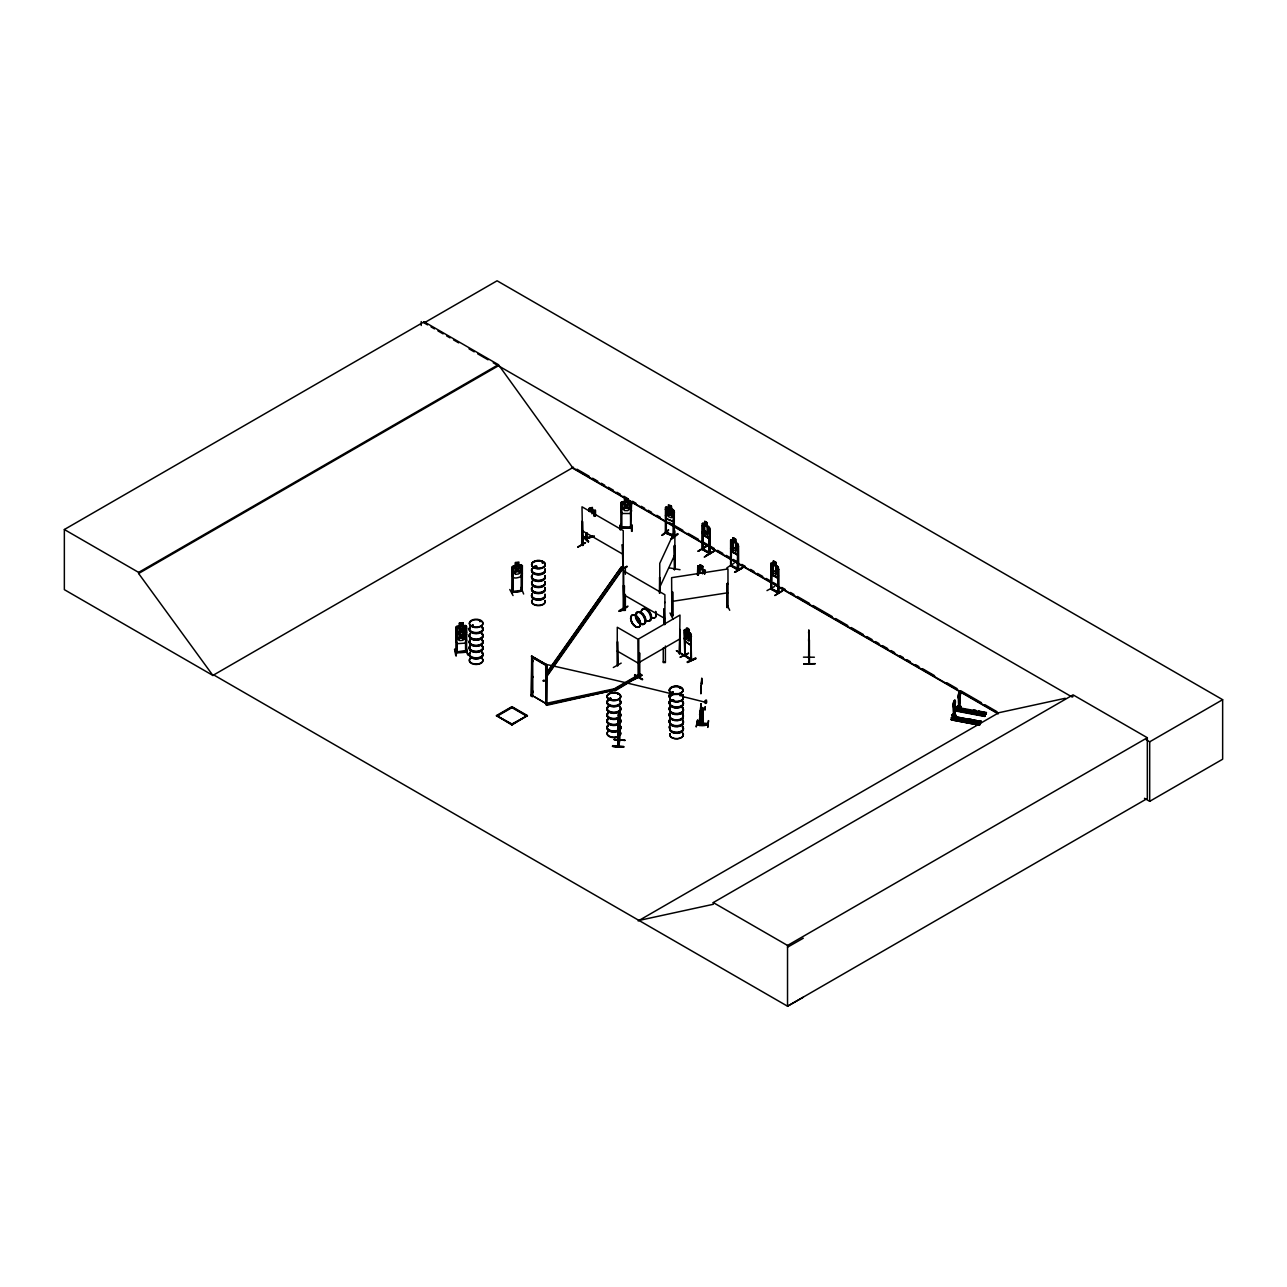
<?xml version="1.0" encoding="UTF-8"?>
<svg xmlns="http://www.w3.org/2000/svg" width="1287" height="1287" viewBox="0 0 1287 1287"><rect width="100%" height="100%" fill="white"/><g stroke="black" fill="none" stroke-linecap="round" stroke-linejoin="round"><path stroke-width="1.5" d="M808.751 644.208L808.847 642.583M808.751 641.763L808.976 648.246L808.831 630.244M700.965 689.848L700.9 693.838L701.061 690.733L700.948 691.618M703.233 724.291L702.831 707.577M705.147 709.861C704.826 703.555 705.501 711.824 705.019 708.284M808.88 634.137L808.896 638.014M808.863 648.246L809.008 645.961M954.906 704.456L954.874 716.392L955.115 704.504A3.652 0.933 -79.3 0 0 955.115 700.289A3.652 0.933 -79.3 0 0 953.506 703.12A3.652 0.933 -79.3 0 0 953.506 707.335L953.747 718.387L953.297 707.287A3.652 0.933 -79.3 0 1 953.297 703.072A3.652 0.933 -79.3 0 1 954.906 700.257A3.652 0.933 -79.3 0 1 954.906 704.456L955.115 704.504M958.654 709.636L958.429 698.568A3.652 0.933 -79.3 0 1 958.429 694.353A3.652 0.933 -79.3 0 1 960.022 691.537A3.652 0.933 -79.3 0 1 960.022 695.736L958.879 709.668L960.005 707.673L960.247 695.784A3.652 0.933 -79.3 0 0 960.247 691.569A3.652 0.933 -79.3 0 0 958.638 694.401A3.652 0.933 -79.3 0 0 958.638 698.616L958.879 709.668M708.14 723.407C710.006 725.981 694.98 726.962 697.232 722.988L708.188 723.551M700.868 690.459L701.029 687.885M708.059 724.581L697.136 724.211M708.059 724.195L697.152 723.744L708.14 723.905M808.912 637.757L808.654 631.595M700.932 688.111L701.029 685.714M705.228 708.622L705.019 706.917M699.629 720.35L699.243 722.441L699.613 718.226M630.501 504.327L631.483 504.343L630.501 504.327L630.598 528.426L631.595 502.767L630.324 501.721C629.021 500.08 618.178 503.346 622.023 501.689L624.42 501.624M619.98 529.665L620.254 524.871L620.591 529.681M620.833 510.553L621.943 513.481L630.357 513.529L631.595 510.649L630.276 513.513M620.431 529.617L620.736 524.452M621.766 504.198L620.768 504.407L621.766 504.198L621.862 528.233L620.656 528.217M621.943 513.481L620.945 510.472M621.637 527.429L620.672 527.123M621.862 528.233L620.672 527.992M628.008 501.753L630.324 501.721M628.008 498.825L624.42 498.777L624.533 501.801L622.747 502.75L622.747 508.22L624.533 510.585L627.879 510.633L629.681 508.317L629.681 502.847L627.879 501.85L628.008 498.761M618.564 719.98L618.371 721.701M631.595 528.153L630.373 528.362L631.595 527.284M630.421 527.236L621.653 527.107L621.637 528.297M632.062 531.402L631.756 524.613L631.531 531.29M953.924 715.395L952.074 715.122L953.104 715.701M952.444 715.797L952.686 714.977M957.528 706.241L958.702 707.207M958.268 706.788L959.185 706.836M612.66 746.412C646.524 748.133 589.8 744.642 623.503 747.184M612.741 745.672L623.584 746.444M619.047 723.278L618.709 721.798L618.323 726.447L619.111 716.119L619.111 722.634M701.109 685.891L701.753 678.136L702.01 684.121L702.042 680.228M618.339 727.509L617.969 732.126L618.886 720.012M618.436 726.431L618.709 721.878L617.873 726.544M619.015 721.315L618.339 726.592L618.114 725.273M700.112 720.028L700.401 713.722L699.613 719.69M701.206 683.976L701.898 680.244M615.041 689.945L546.669 704.584L545.929 703.426L614.301 688.802L615.041 689.945L546.669 705.324L546.83 664.768L531.708 656.048L531.37 696.315L532.802 696.75L532.721 657.802L545.801 665.363L545.768 704.375L546.621 704.729M617.857 726.576L618.017 724.806M674.935 569.24L674.855 530.871L659.748 563.4L659.748 593.162M957.19 706.402L957.142 709.185M700.45 719.948L699.613 725.466L701.158 703.78L701.142 713.191L700.611 712.306M618.339 724.259L618.774 716.875L617.889 736.647L618.564 733.333M664.816 602.107L664.671 602.847M618.082 725.514L618.162 723.471M697.554 720.189L696.219 726.962L697.474 720.237M699.581 714.896L701.158 703.683M701.077 712.322L699.581 722.827L700.659 711.775M702.155 709.41L702.541 707.577M703.297 708.59L703.072 724.324M702.075 724.34L702.075 708.542M704.842 709.845L705.324 706.933M708.461 720.607L707.737 727.412L708.542 720.656M957.271 706.772L957.914 705.71L957.351 706.804M700.45 711.148L699.243 725.353L700.112 715.829M704.456 702.026C706.193 706.45 708.477 699.066 704.456 702.026A1270.575 289.237 13.2 0 0 683.687 696.814M808.735 657.223L809.443 663.754L809.378 639.896M808.863 663.207L808.847 633.429M666.103 532.545C668.017 534.588 664.269 530.598 666.232 532.609M674.147 536.663L665.331 533.091L665.476 507.528L666.409 506.869L673.246 509.636L674.211 511.148L674.275 536.695L674.291 511.084M665.701 532.046L665.556 532.882L674.388 536.373M621.187 663.111L613.32 667.503M618.371 720.72L618.725 718.5L618.291 720.559M618.307 724.484L618.709 722.57M473.278 625.353C469.015 624.999 474.887 627.67 472.715 625.08M473.278 625.482L472.345 625.9M479.633 621.541L480.324 620.881M480.019 621.524L480.421 621.541M534.057 567.422L534.636 566.328M533.832 566.891L534.636 567.358M542.857 562.821L542.02 562.821M542.696 562.499L542.744 562.886M532.834 661.389L532.625 661.084M532.625 677.686L532.85 676.479L532.834 677.396M532.834 691.264L532.77 692.47L532.673 691.296M532.85 691.505L532.673 692.47L532.625 691.248M610.633 698.246C612.21 699.645 609.974 697.232 609.813 699.179M609.555 698.712L610.826 698.423M617.663 694.304L617.599 694.192M618.42 715.025L618.918 712.805L618.774 715.894M618.42 716.006L618.709 713.786M618.902 715.894L619.24 714.333L619.369 722.634M614.172 739.816L625.096 740.298L614.253 739.43M619.771 716.505L619.867 740.379L618.532 745.897M619.771 740.315L619.401 739.349L618.05 745.897M617.889 746.331L619.24 740.282M671.589 692.953L673.358 692.261M671.894 700.16L673.905 700.208M673.262 693.082L672.876 691.972M679.713 687.998L680.051 687.95M680.147 687.708L680.71 688.32L679.568 688.32M679.986 695.752L680.903 695.704M979.552 724.259L979.471 725.16L951.302 719.835L951.769 718.677L980.002 724.211M951.897 718.789L951.415 719.465L979.568 724.774M957.818 708.654L986.292 713.384L957.673 708.268L957.673 705.662M958.107 708.123L958.268 705.984L961.116 706.531L959.41 711.084C960.762 708.172 955.002 707.753 956.418 711.116L984.603 716.441L985.038 715.282L956.884 709.957L956.643 710.746L984.796 716.071L985.038 715.282M980.823 722.699L981.257 721.267L978.393 720.72L976.688 723.728M981.241 721.782L953.007 716.183L951.527 719.465M700.321 711.261L700.595 710.102M700.723 711.791L699.967 722.844M634.893 674.565L642.696 679.488L634.861 674.967M642.261 679.729L634.491 675.305M970.028 720.366C968.596 723.342 966.28 718.162 969.722 720.109M972.731 711.808L974.854 711.132L973.567 712.274M951.318 719.835L979.487 725.112L981.257 721.267M952.686 717.374L952.541 714.382L953.007 716.779M956.804 710.488L984.909 715.862L958.67 710.842M981.016 722.377L954.857 717.197M985.166 715.427L956.691 709.99L956.691 708.751M985.955 713.979L986.389 712.548L983.525 712.001L981.82 715.315L983.525 712.001M709.764 535.955L708.831 538.352L703.072 534.925L702.235 531.628L702.911 535.054L708.88 538.481L709.764 536.068M737.371 554.938L738.304 552.461M778.378 575.579L777.509 578.104L778.426 575.836M521.122 576.399L522.377 573.326L521.203 576.479C510.907 580.839 511.406 575.466 512.049 567.004L515.443 565.508L515.411 562.516L518.918 562.065L518.806 565.122L520.543 565.846L520.543 571.315L518.806 573.905L515.556 574.372L513.819 572.281L513.819 566.811L515.556 565.588L515.524 562.596M582.528 536.406C600.08 552.895 571.573 524.195 588.046 541.811M582.995 535.778L588.497 541.232M517.117 568.564L514.237 566.65L516.409 569.674L514.14 573.503L517.149 570.221L520.157 572.635L517.857 569.497L520.093 565.91L517.149 568.516M669.819 511.824L672.361 510.312L670.511 512.918L672.457 517.181L669.916 513.304C668.886 517.519 665.218 514.446 669.288 512.419L667.454 508.317L669.755 511.599M461.1 629.713L464.205 626.576L461.953 630.099L464.317 633.413L461.18 630.759L458.14 633.831L460.473 630.18L458.252 626.978L461.261 629.697M665.476 515.379L666.312 518.725L673.278 521.46L674.195 518.902M466.602 640.122L465.379 643.13L457.014 643.677L455.92 640.91M672.763 615.154L671.508 615.089L672.779 615.363M455.904 635.07L456.998 637.902L465.363 637.355L466.586 634.362M680.212 657.319L688.609 653.329M511.856 592.293L512.886 591.618M521.09 590.154C520.318 592.84 522.989 588.561 521.235 590.106M659.378 593.114L659.636 577.268L660.006 592.615M674.227 545.849L674.565 569.771L674.597 545.897M680.019 569.723L669.562 567.921M674.227 569.658L674.935 568.275L674.195 568.854M670.012 612.95L673.004 619.111M585.569 542.744L577.847 547.232M619.53 611.341C644.143 597.554 605.18 616.57 624.179 609.781L624.356 585.778L623.391 585.537L624.098 609.732L624.356 585.778M705.984 546.862L697.972 551.19L705.614 546.734M774.613 586.486L766.988 590.604M509.797 589.494L513.046 595.559M659.748 587.21L674.855 554.681M454.456 649.549C457.689 650.949 455.92 663.127 454.987 649.388M454.987 649.018L456.161 655.726M582.705 521.669L582.786 545.527L581.997 521.267L581.676 545.27L582.673 544.546M623.342 568.034L622.2 567.728L622.699 568.484M709.266 552.477C712.081 555.55 698.696 548.037 703.088 548.664M702.863 525.933L702.155 525.546L703.12 525.788L702.943 549.179M708.992 552.622L702.348 549.147L710.151 553.555L710.038 529.729L709.073 529.488L709.073 553.394L709.346 537.258M738.078 570.125L730.614 565.781L730.614 540.25L731.499 539.623L738.304 544.578L738.32 570.173L737.58 568.918M771.717 588.272L771.363 588.481M777.605 592.036C786.389 595.849 759.491 582.544 777.75 592.117M662.242 535.408L668.596 529.89L661.84 535.312M668.516 530.276L662.306 535.054M591.94 513.803L593.275 511.019L592.277 511.373M952.798 714.43L952.01 715.266M979.809 724.533L951.431 719.256L951.56 717.47L954.423 718.017L954.278 719.803L955.984 715.25L953.136 714.703L953.007 716.183M958.268 705.984L961.116 706.531M956.691 709.99L958.123 707.464L960.987 707.995M957.914 705.71L957.399 709.234L957.512 706.29M953.522 718.339L954.874 716.392M954.423 718.017L951.431 717.712M955.984 715.25L953.007 714.945M954.423 719.256L955.855 716.714M968.242 718.806L966.537 722.104L968.242 718.806L971.106 719.336L969.401 722.65L971.106 719.336M976.222 710.617C971.122 718.082 980.083 708.735 973.374 710.086L971.669 713.078M976.495 720.672L973.632 719.819L971.926 722.827M978.763 711.1L977.058 714.414L978.763 711.1L981.627 711.647L979.922 714.961L981.627 711.647M976.495 720.366L974.79 723.358M986.389 712.548L984.796 716.071M984.684 715.862L986.389 712.853L958.236 707.528M618.42 746.428L618.339 718.789M684.411 630.163L685.167 629.488L684.33 630.067L684.845 655.453M684.99 656.08L684.684 631.644L685.086 656.08L684.604 654.536M684.089 655.099L691.521 660.199L690.894 635.955L690.813 659.716M466.473 626.528L465.315 625.466L466.586 626.479L466.457 652.026C465.926 652.396 451.447 653.732 456.869 651.576M466.521 651.801L455.871 652.445M544.192 680.582L544.674 680.26M545.801 704.262L545.72 665.411M546.01 673.616L621.267 567.084L625.353 567.551L625.353 574.308M547.168 672.731L621.267 567.084M546.83 675.723L623.23 567.551M546.83 676.463L623.23 568.307L621.267 567.84M626.174 505.389L629.214 502.75L626.946 506.081L629.327 509.588L626.222 506.692L623.117 509.491L625.466 506.032L623.214 502.654L626.142 505.019M480.727 621.283L480.582 621.138M533.783 566.827L535.875 566.988M535.376 567.181L534.121 567.294M610.102 698.246L609.346 699.211L610.971 699.211M672.506 692.277L671.814 692.953M671.943 692.47L672.876 692.181M726.994 583.574L728.056 583.622L726.994 583.574L727.091 607.335M728.024 606.595L727.042 606.772M969.98 720.543L967.921 720.784M511.776 592.374L522.361 591.071M512.821 568.645L511.776 568.564L512.821 568.645L512.805 592.197M522.361 590.202L521.315 590.411M617.937 664.735L617.229 665.62L617.277 627.268L637.885 639.172L638.159 677.3M617.937 665.604L617.535 641.586L617.663 665.765M638.931 676.479L639.172 676.431M638.786 677.075L638.754 638.867L679.986 615.057L679.488 653.941L680.067 652.429M639.671 676.962L638.931 677.348L639.012 653.49M679.327 652.815L679.826 652.477M679.295 653.716L679.986 629.536L680.26 653.587L680.26 629.681M456.917 651.801L466.521 650.932M456.805 652.67L456.805 628.86L455.775 628.716L456.805 628.86M465.54 650.965L465.604 652.155L465.427 628.072L466.457 628.217L465.427 628.072M466.425 651.19L455.743 651.914M466.409 627.992L466.377 651.785M594.111 536.084L585.858 538.803M666.344 506.917L665.508 507.657M666.457 509.427L665.427 509.282L666.457 509.427L666.232 533.429M671.347 505.936L672.651 516.023L671.187 517.76L668.452 516.65L666.972 513.722L666.972 508.252L668.452 507.866L668.42 504.745L671.347 505.936L671.283 508.928M673.374 512.516L674.404 512.66L673.374 512.516L673.407 536.422L673.6 512.339M666.312 518.725L673.278 521.46M666.553 532.416L674.501 535.633L666.553 532.657M678.04 534.202L671.251 539.189L677.605 533.59M671.315 538.754L677.654 534.008M611.019 699.34L610.263 699.291M671.589 692.342L672.506 691.972M672.007 700.208L673.519 699.983M582.931 536.229L588.529 541.714M702.203 549.42L702.235 523.777L703.04 523.198L708.944 526.608L709.797 528.346M702.235 523.777L703.04 523.198M730.694 540.347L731.531 539.736M697.586 567.213L698.391 566.634L705.212 571.589M777.605 578.056L771.54 574.678L770.752 563.449L771.669 562.821L777.573 566.232M620.784 527.075L620.768 528.265L631.45 528.137M631.579 527.509L620.656 527.348M697.795 565.83L697.586 575.16L697.795 565.83L698.503 574.871M698.23 575.032L698.503 566.232M704.456 570.27L705.421 570.511L704.456 570.27L704.456 574.179M622.281 544.835L623.246 545.077L623.005 569.095L622.281 544.835L622.972 545.238M619.401 571.171L627.139 566.763M619.465 571.251L627.026 566.264L619.401 570.801M706.048 546.476L698.262 551.351M706.193 555.453C731.466 541.28 685.472 568.564 713.851 550.933M730.887 541.811L731 565.653L738.593 570.012L738.497 546.155L737.531 545.913L737.531 569.819M623.584 608.268L624.179 608.912M624.05 608.88L624.436 609.636M624.806 608.413L626.849 606.724M738.497 546.155L737.531 545.913M731.322 542.374L731.193 566.151M726.833 567.905L734.121 563.127M663.931 624.227L664.189 608.783L664.639 624.629M737.451 569.063C743.806 570.318 720.173 560.553 737.724 568.902M737.451 569.674L737.805 553.7M742.309 567.358L734.604 572.345L742.696 568.017M734.716 572.345L742.342 567.76M734.604 572.345L742.406 567.84M771.058 565.009L771.122 588.77M778.297 567.808L777.461 566.344L778.474 567.776L778.49 593.355L777.702 569.111L778.667 569.353L778.748 593.21L771.058 588.819M778.667 569.353L777.702 569.111M782.48 590.556L774.774 595.527L782.56 591.039M638.754 676.19L639.784 676.238M639.446 652.943L638.754 677.059L639.816 676.882L639.719 653.088M634.266 679.6L642.133 675.273M702.67 569.095L702.67 566.167L702.493 569.192L703.764 570.897M213.835 674.983L212.999 675.482L64.35 589.655L64.35 529.52L424.131 321.798L498.407 364.671L572.683 467.696L997.94 713.223M424.131 321.798L424.131 322.908L497.088 280.791L1222.65 699.694L1222.65 759.217L1149.693 801.334L1144.481 798.31M64.35 529.52L138.626 572.393L498.407 364.671M803.281 997.232L787.531 1006.209L213.739 674.935L212.886 675.418L138.626 573.503L498.407 365.781M212.886 675.418L573.519 467.213M704.681 524.243L704.858 521.412L707.142 522.828L707.158 537.499M707.223 522.779L707.255 525.836M733.22 537.693L733.22 552.541L733.22 537.693L735.762 539.156L735.73 542.277M733.22 540.62L731.965 541.055L731.965 546.525L733.22 549.613L735.601 550.981L736.872 549.356L736.872 543.886L735.762 542.084M730.614 548.101L731.37 551.48L737.435 554.858L731.531 551.367L730.775 548.085M738.223 544.626L737.371 543.227M546.83 664.768L546.492 705.035M496.46 715.572L511.936 706.643L527.397 715.572L511.936 724.999L496.46 715.572L511.936 724.501L527.397 715.572M496.46 716.071L511.936 707.142L527.397 716.071M511.936 707.641L497.329 716.071L511.936 724.002L526.544 716.071L511.936 707.641L511.936 706.643M531.37 696.315L531.901 656.386M770.768 563.449L770.784 589.06L778.49 593.355M773.31 563.867L773.471 561.035L775.755 562.451L775.788 577.123M775.852 562.403L777.026 572.554L775.755 574.163L773.39 572.795L772.12 569.723L772.12 564.253L773.39 564.012M770.768 571.299L771.557 574.662M638.754 662.676L679.986 638.867M614.301 688.802L640.073 673.921L641.569 674.79L615.797 690.411L614.301 688.802L615.797 689.671L641.569 674.79M638.352 675.659L614.301 689.542L615.041 690.701M638.159 920.945L998.792 712.725L1065.234 698.278M638.995 920.446L713.271 904.294L713.271 902.573L1073.052 694.851L1147.328 737.724L1147.328 798.487L787.531 1006.209L787.531 945.446L1147.328 737.724M1073.052 696.573L1072.216 697.071L493.227 362.789M1146.25 739.816L1149.693 741.811L1222.65 699.694M787.531 947.184L803.281 938.207M533.526 696.251L546.283 703.732M672.699 616.055L672.57 591.988L671.621 592.133L672.667 592.197L672.667 616.006L671.75 615.347M684.33 630.067L684.797 655.485M688.915 629.279L689.993 639.494L688.851 641.039L686.711 639.559L685.553 636.422L685.553 630.952L686.711 630.775C684.491 625.048 690.974 629.102 689.012 632.174M691.216 634.845L690.492 633.204L691.296 660.392L684.411 655.662M691.521 636.389L690.604 636.1M691.312 642.663L690.427 645.077L685.038 641.328L684.33 637.934L685.134 641.296L690.459 644.9M690.894 658.896L690.588 660.006M690.62 659.105L685.392 655.324M687.242 661.84L695.704 657.882M687.612 662.548L696.026 658.526L687.29 662.258M639.092 677.348L639.285 675.884M535.344 567.004L534.282 567.004M532.834 660.521L532.625 661.952L532.834 661.1M673.214 692.953L671.991 693.178M672.683 700.739L673.648 700.466M589.205 511.422L589.14 508.429L592.31 507.448L593.757 514.623M589.301 508.558L592.213 507.577L592.149 510.456L595.414 510.376L595.414 516.28M595.318 516.312L595.366 510.328L589.301 511.486L589.14 508.429M594.208 516.216L595.061 511.953L595.061 515.926M592.454 536.261L585.746 537.934L586.743 537.676M592.277 536.084L585.698 538.883M594.304 536.277L585.891 539.076L585.794 532.898M728.056 606.338L726.994 606.981M522.152 591.135L522.168 567.052L521.203 567.197L521.187 591.232M727.975 606.644L727.107 607.593L727.107 583.783M586.599 537.693L586.743 538.545M586.132 539.076L585.891 538.207M555.694 702.091L594.771 693.725M598.664 692.889L612.339 689.961M973.696 710.923L972.859 712.161M704.761 524.388L703.506 524.629L703.506 530.099L704.761 533.172L707.142 534.539L708.397 532.931L708.397 527.461L707.142 525.756M586.518 538.577L586.84 532.802M709.266 552.22L710.118 552.718L703.201 549.018M709.266 553.088L710.151 553.555M777.895 591.843L778.249 593.323M777.895 592.712L777.975 576.882M727.075 606.434L727.959 606.354M672.57 615.797L671.508 615.089M726.994 607.384L728.056 607.432L727.959 568.951L671.621 577.67L671.846 616.167M671.621 601.479L727.959 592.76M511.969 567.052L511.759 592.599L522.249 591.087L522.377 565.46L518.918 565.009M513.063 565.846L521.171 564.671M512.934 591.811L511.776 591.505L521.09 590.411M523.648 594.015L520.994 587.403M684.201 655.469L676.318 650.659L684.523 655.34M543.484 680.163L543.484 681.209L544.691 680.759M610.263 698.181L609.314 698.954M462.918 628.667C454.488 630.035 466.167 625.949 463.047 631.483M459.604 631.837L455.92 633.059L457.046 631.853L465.347 631.322L466.602 632.255L462.918 631.595M459.443 622.924L463.014 622.699L462.902 625.804L464.687 626.656L464.687 632.126L462.902 634.588L459.572 634.813L457.802 632.577L457.802 627.107L459.572 626.013L459.459 623.005L459.443 625.868M465.331 625.53L457.014 626.029L455.904 627.219L455.936 652.766M457.062 637.741L465.363 637.355M466.505 648.68L467.776 655.003L466.023 648.68M702.429 549.195L702.429 525.386M702.815 549.758L703.12 525.788M731.273 565.315L730.662 564.977M968.886 719.867L967.744 720.881M727.959 607.223L727.815 606.306M808.928 635.07L809.008 663.77L808.686 657.255M808.896 638.175L808.863 636.422M808.622 639.832L808.96 642.953M803.458 657.158L814.398 657.223M803.731 663.851C823.567 663.835 814.14 663.272 803.748 664.189M623.23 609.652L625.353 609.652M663.255 661.824L665.395 661.824M685.086 655.212L684.314 654.761L691.232 659.475M624.533 498.873L627.879 498.857M701.994 709.25L703.217 709.298M702.075 709.459L703.217 709.539M697.232 723.326L708.156 723.761M535.086 566.393L534.169 566.907M619.385 714.735L619.256 722.988M618.323 714.848L617.985 746.476M618.146 719.111L619.369 714.832M617.985 728.748L618.307 732.303M625.032 740.492L614.189 739.317M612.676 746.331L623.519 747.152M974.018 711.148L974.854 711.389M705.775 702.107C705.743 704.343 708.156 697.168 704.616 701.206M674.855 569.16L674.485 545.286M959.652 709.057L984.088 713.625M956.563 708.992L959.41 709.523M954.97 716.811L981.386 721.701M981.048 722.28L952.541 716.988L952.541 714.382M954.52 717.776L978.957 722.345M980.034 724.114L951.56 718.709L951.56 717.47M726.753 604.182L729.713 610.279M532.931 696.138L530.968 694.932M535.006 566.473L535.842 566.827M473.053 625.257L471.895 625.884M973.278 712.194L974.758 712.371L975.031 711.293M703.056 708.896L702.075 708.799L702.235 724.324M709.62 553.7L709.764 528.153M731.161 566.183L731.595 542.213M691.071 660.344L690.894 635.955M462.902 631.531L464.687 632.367L464.687 637.837L462.902 640.315L459.588 640.556L457.802 638.336L457.802 632.866L459.475 631.676M673.439 535.521L673.728 536.148M637.885 677.445L637.499 676.367M585.199 542.615L577.943 546.862M623.246 568.854L622.538 544.674M702.67 566.167L700.031 564.752L698.857 573.535M700.128 564.896L702.493 566.264M424.131 322.908L427.59 324.903M431.048 326.898L434.507 328.893M437.95 330.888L443.13 333.88M446.589 335.875L450.048 337.87M453.507 339.865L458.687 342.857M469.047 348.841L474.227 351.834M477.686 353.828L488.046 359.797M707.303 522.731L704.681 521.315L704.745 536.116M775.932 562.355L773.31 560.939L773.374 575.739M733.22 537.886L735.601 539.253L735.617 553.925M704.761 525.369L707.142 526.737M733.22 541.795L735.633 543.307M773.39 564.977L775.804 566.489M704.761 530.823L707.142 532.191M733.22 547.265L735.601 548.632M773.39 570.447L775.755 571.814M771.701 574.549L777.541 577.927M576.994 469.208L589.14 476.222M592.615 478.233L597.828 481.241M601.286 483.236L604.761 485.247M608.236 487.242L613.449 490.25M616.923 492.261L620.382 494.272M623.857 496.267L627.332 498.278M632.544 501.286L636.003 503.281M641.216 506.29L644.69 508.301M648.165 510.295L651.624 512.306M656.837 515.315L660.311 517.31M668.983 522.329L682.882 530.341M688.078 533.349L698.503 539.366M701.962 541.36L714.124 548.375M717.583 550.386L722.795 553.394M726.27 555.389L729.745 557.4M733.22 559.411L738.416 562.403M741.891 564.414L745.366 566.425M750.562 569.417L754.037 571.428M757.512 573.439L762.724 576.447M766.199 578.442L769.658 580.453M773.133 582.448L778.345 585.456M781.82 587.467L785.279 589.462M790.491 592.47L793.966 594.481M797.441 596.476L809.587 603.49M813.062 605.501L832.158 616.521M835.617 618.532L847.779 625.546M851.238 627.541L863.4 634.571M866.859 636.566L872.071 639.575M875.546 641.586L879.021 643.58M882.496 645.591L887.692 648.6M891.167 650.595L894.642 652.606M899.838 655.614L903.313 657.609M906.788 659.62L910.263 661.615M915.475 664.623L918.934 666.634M922.409 668.629L934.555 675.659M946.717 682.673L957.126 688.674M960.601 690.685L981.434 702.702M984.893 704.713L997.055 711.727M571.541 467.535L770.076 582.158M773.551 584.169L998.197 713.867M581.997 530.614L623.246 554.424M623.664 594.723L664.896 618.532M617.277 651.077L637.885 662.982M641.569 675.53L640.073 673.921M531.37 656.241L546.621 664.88M713.271 902.573L787.531 945.446M543.387 681.209L543.146 680.63M535.119 697.184L544.691 702.799M665.427 533.124L665.331 532.191M685.07 629.536L690.459 633.268M688.288 653.185L680.26 656.981M630.276 501.882L631.467 502.879M582.673 545.415L581.997 506.805L623.246 530.614L623.23 610.392L625.353 610.392L625.353 594.353M594.208 512.242L594.401 516.393M808.67 633.107L808.831 630.083L808.654 658.043M673.149 509.781L674.115 511.148M545.929 704.166L546.669 705.324M771.83 588.304L771.573 589.414L771.75 575.321M522.168 567.052L521.203 567.197M457.03 643.741L456.032 640.813L456 627.171M463.014 625.627L463.014 622.699M617.873 728.651L618.146 730.952M617.873 734.362L618.001 736.647M808.719 639.623L808.799 641.553M808.67 638.577L808.719 641.956M1149.693 741.811L1149.693 801.334M959.555 709.298L959.555 710.537M953.136 714.703L953.136 716.264M771.492 565.556L771.46 589.43L770.704 588.062M704.729 570.109L704.729 574.034M702.493 573.809L702.493 570.173L700.128 568.806L700.128 572.458M699.967 714.092L699.967 714.912M699.388 721.91L699.356 725.353M665.395 646.042L665.395 662.564L663.255 662.564L663.255 648.005M664.896 624.485L664.896 594.723L623.664 570.897L623.777 609.201M664.189 608.783L664.189 624.082M620.945 502.67L620.945 510.537M620.833 502.622L620.881 528.281M618.597 718.484L618.5 746.38M586.647 532.625L586.792 538.851M531.708 656.048L531.708 696.122M512.741 568.42L512.741 592.535M511.936 724.002L511.936 724.999M456.756 628.651L456.756 634.604M456.756 642.535L456.692 652.75M421.219 321.573L421.219 325.514M138.626 572.393L138.626 573.503M545.093 664.172A1270.575 289.237 13.2 0 1 670.447 693.532M545.109 576.109A6.918 3.99 0 0 1 537.532 581.097A6.918 3.99 0 0 1 532.432 575.144M544.98 581.644A6.773 3.909 0 0 1 537.548 586.534A6.773 3.909 0 0 1 532.561 580.694M545.109 569.53A6.918 3.99 0 0 1 537.532 574.533A6.918 3.99 0 0 1 532.432 568.581M533.542 567.744A6.918 3.99 0 0 1 536.631 566.714M544.996 569.932A6.805 3.925 0 0 1 538.433 574.887A6.805 3.925 0 0 1 531.853 569.932M533.606 568.178A6.805 3.925 0 0 1 536.663 567.149M545.109 575.772A6.918 3.99 0 0 1 537.532 580.759A6.918 3.99 0 0 1 532.432 574.806M545.109 569.192A6.918 3.99 0 0 1 537.532 574.195A6.918 3.99 0 0 1 532.432 568.243M533.542 567.406A6.918 3.99 0 0 1 536.631 566.377M544.996 568.838A6.805 3.925 0 0 1 538.433 573.777A6.805 3.925 0 0 1 531.853 568.838M533.606 567.068A6.805 3.925 0 0 1 536.663 566.055M545.012 576.496A6.821 3.941 0 0 1 538.433 581.467A6.821 3.941 0 0 1 531.837 576.496M544.996 575.402A6.805 3.925 0 0 1 538.433 580.357A6.805 3.925 0 0 1 531.853 575.402M544.996 582.014A6.805 3.925 0 0 1 537.532 586.936A6.805 3.925 0 0 1 532.528 581.08M545.109 594.835A6.918 3.99 0 0 1 537.532 599.822A6.918 3.99 0 0 1 532.432 593.87M544.98 582.625A6.789 3.925 0 0 1 538.433 587.564A6.789 3.925 0 0 1 531.869 582.625M544.996 600.739A6.805 3.925 0 0 1 537.532 605.662A6.805 3.925 0 0 1 532.528 599.806M544.98 600.369A6.773 3.909 0 0 1 538.433 605.292A6.773 3.909 0 0 1 531.885 600.369M545.028 582.271A6.837 3.941 0 0 1 537.532 587.194A6.837 3.941 0 0 1 532.512 581.322M545.109 588.256A6.918 3.99 0 0 1 537.532 593.259A6.918 3.99 0 0 1 532.432 587.306M545.109 594.497A6.918 3.99 0 0 1 537.532 599.485A6.918 3.99 0 0 1 532.432 593.532M545.109 587.918A6.918 3.99 0 0 1 537.532 592.921A6.918 3.99 0 0 1 532.432 586.969M544.996 588.658A6.805 3.925 0 0 1 538.433 593.613A6.805 3.925 0 0 1 531.853 588.658M545.012 587.564A6.821 3.941 0 0 1 538.433 592.519A6.821 3.941 0 0 1 531.837 587.564M545.012 595.221A6.821 3.941 0 0 1 538.433 600.192A6.821 3.941 0 0 1 531.837 595.221M545.012 594.127A6.821 3.941 0 0 1 538.433 599.082A6.821 3.941 0 0 1 531.837 594.127M482.126 633.928A6.918 3.99 0 0 1 476.142 639.929A6.918 3.99 0 0 1 470.157 633.928M482.046 634.346A6.821 3.941 0 0 1 476.142 640.25A6.821 3.941 0 0 1 470.238 634.346M482.03 639.462A6.789 3.925 0 0 1 476.142 645.35A6.789 3.925 0 0 1 470.254 639.462M482.062 639.848A6.837 3.941 0 0 1 476.142 645.768A6.837 3.941 0 0 1 470.222 639.848M482.126 627.364A6.918 3.99 0 0 1 476.142 633.349A6.918 3.99 0 0 1 470.157 627.364M482.046 633.252A6.805 3.925 0 0 1 476.142 639.14A6.805 3.925 0 0 1 470.254 633.252M482.046 627.766A6.821 3.941 0 0 1 476.142 633.687A6.821 3.941 0 0 1 470.238 627.766M482.126 633.59A6.918 3.99 0 0 1 476.142 639.591A6.918 3.99 0 0 1 470.157 633.59M482.126 627.026A6.918 3.99 0 0 1 476.142 633.011A6.918 3.99 0 0 1 470.157 627.026M482.046 626.672A6.805 3.925 0 0 1 476.142 632.577A6.805 3.925 0 0 1 470.254 626.672M482.126 652.654A6.918 3.99 0 0 1 476.142 658.654A6.918 3.99 0 0 1 470.157 652.654M482.046 653.072A6.821 3.941 0 0 1 476.142 658.976A6.821 3.941 0 0 1 470.238 653.072M482.03 658.188A6.789 3.925 0 0 1 476.142 664.076A6.789 3.925 0 0 1 470.254 658.188M482.03 640.443A6.789 3.925 0 0 1 476.142 646.331A6.789 3.925 0 0 1 470.254 640.443M482.062 658.574A6.837 3.941 0 0 1 476.142 664.494A6.837 3.941 0 0 1 470.222 658.574M482.062 640.106A6.837 3.941 0 0 1 476.142 646.026A6.837 3.941 0 0 1 470.222 640.106M482.126 646.09A6.918 3.99 0 0 1 476.142 652.075A6.918 3.99 0 0 1 470.157 646.09M482.046 651.978A6.805 3.925 0 0 1 476.142 657.866A6.805 3.925 0 0 1 470.254 651.978M482.046 646.492A6.821 3.941 0 0 1 476.142 652.412A6.821 3.941 0 0 1 470.238 646.492M482.126 652.316A6.918 3.99 0 0 1 476.142 658.317A6.918 3.99 0 0 1 470.157 652.316M482.126 645.752A6.918 3.99 0 0 1 476.142 651.737A6.918 3.99 0 0 1 470.157 645.752M482.046 645.398A6.821 3.941 0 0 1 476.142 651.302A6.821 3.941 0 0 1 470.238 645.398M619.867 707.062A6.918 3.99 0 0 1 613.883 713.046A6.918 3.99 0 0 1 607.898 707.062M619.771 707.464A6.805 3.925 0 0 1 613.883 713.368A6.805 3.925 0 0 1 607.979 707.464M619.771 712.596A6.789 3.925 0 0 1 613.883 718.468A6.789 3.925 0 0 1 607.995 712.596M619.787 712.966A6.821 3.941 0 0 1 613.883 718.87A6.821 3.941 0 0 1 607.979 712.966M619.867 700.482A6.918 3.99 0 0 1 613.883 706.483A6.918 3.99 0 0 1 607.898 700.482M619.787 706.37A6.821 3.941 0 0 1 613.883 712.274A6.821 3.941 0 0 1 607.979 706.37M619.787 700.9A6.821 3.941 0 0 1 613.883 706.804A6.821 3.941 0 0 1 607.979 700.9M619.867 706.724A6.918 3.99 0 0 1 613.883 712.708A6.918 3.99 0 0 1 607.898 706.724M619.867 700.144A6.918 3.99 0 0 1 613.883 706.145A6.918 3.99 0 0 1 607.898 700.144M619.771 699.806A6.805 3.925 0 0 1 613.883 705.694A6.805 3.925 0 0 1 607.979 699.806M619.867 725.788A6.918 3.99 0 0 1 619.867 729.777M618.774 730.598A6.918 3.99 0 0 1 609.668 730.952A6.918 3.99 0 0 1 607.898 725.788M619.787 726.19A6.821 3.941 0 0 1 619.787 730.131M618.709 730.952A6.821 3.941 0 0 1 609.732 731.289A6.821 3.941 0 0 1 607.979 726.19M619.771 731.322A6.789 3.925 0 0 1 619.771 735.247M618.677 736.051A6.789 3.925 0 0 1 609.748 736.389A6.789 3.925 0 0 1 607.995 731.322M619.771 713.577A6.805 3.925 0 0 1 619.771 717.502M618.693 718.323A6.805 3.925 0 0 1 609.732 718.661A6.805 3.925 0 0 1 607.979 713.577M619.787 731.692A6.821 3.941 0 0 1 619.787 735.633M618.709 736.454A6.821 3.941 0 0 1 609.732 736.791A6.821 3.941 0 0 1 607.979 731.692M619.803 713.223A6.837 3.941 0 0 1 619.803 717.165M618.709 717.985A6.837 3.941 0 0 1 609.716 718.323A6.837 3.941 0 0 1 607.963 713.223M619.867 719.208A6.918 3.99 0 0 1 619.867 723.214M618.774 724.034A6.918 3.99 0 0 1 609.668 724.372A6.918 3.99 0 0 1 607.898 719.208M619.787 725.096A6.821 3.941 0 0 1 619.787 729.021M618.709 729.842A6.821 3.941 0 0 1 609.732 730.179A6.821 3.941 0 0 1 607.979 725.096M619.787 719.626A6.821 3.941 0 0 1 619.787 723.567M618.709 724.372A6.821 3.941 0 0 1 609.732 724.71A6.821 3.941 0 0 1 607.979 719.626M619.867 725.45A6.918 3.99 0 0 1 619.867 729.439M618.774 730.26A6.918 3.99 0 0 1 609.668 730.614A6.918 3.99 0 0 1 607.898 725.45M619.867 718.87A6.918 3.99 0 0 1 619.867 722.86M618.774 723.696A6.918 3.99 0 0 1 609.668 724.034A6.918 3.99 0 0 1 607.898 718.87M619.771 718.532A6.805 3.925 0 0 1 619.771 722.457M618.693 723.262A6.805 3.925 0 0 1 609.732 723.6A6.805 3.925 0 0 1 607.979 718.532M682.802 701.753A6.918 3.99 0 0 1 682.802 703.828M670.141 704.793A6.918 3.99 0 0 1 670.141 700.804M682.721 707.432A6.837 3.941 0 0 1 682.721 709.475M670.205 710.424A6.837 3.941 0 0 1 670.205 706.483M682.673 707.287A6.773 3.909 0 0 1 682.673 709.314M669.578 709.314A6.773 3.909 0 0 1 669.578 707.287M682.802 695.189A6.918 3.99 0 0 1 682.802 697.264M670.141 698.214A6.918 3.99 0 0 1 670.141 694.224M682.802 701.415A6.918 3.99 0 0 1 682.802 703.49M670.141 704.456A6.918 3.99 0 0 1 670.141 700.466M682.802 694.851A6.918 3.99 0 0 1 682.802 696.927M670.141 697.876A6.918 3.99 0 0 1 670.141 693.886M682.705 701.061A6.805 3.925 0 0 1 682.705 703.088M670.237 704.037A6.805 3.925 0 0 1 670.237 700.112M682.705 694.481A6.805 3.925 0 0 1 682.705 696.524M670.237 697.474A6.805 3.925 0 0 1 670.237 693.532M670.221 698.568A6.821 3.941 0 0 1 670.221 694.642M682.721 695.591A6.821 3.941 0 0 1 682.721 697.618M682.721 707.93A6.837 3.941 0 0 1 682.721 709.974M670.205 710.923A6.837 3.941 0 0 1 670.205 706.981M682.705 702.155A6.805 3.925 0 0 1 682.705 704.198M670.237 705.147A6.805 3.925 0 0 1 670.237 701.206M682.802 720.479A6.918 3.99 0 0 1 682.802 722.554M670.141 723.519A6.918 3.99 0 0 1 670.141 719.53M682.689 708.284A6.789 3.925 0 0 1 682.689 710.311M669.562 710.311A6.789 3.925 0 0 1 669.562 708.284M682.673 726.013A6.773 3.909 0 0 1 682.673 728.04M670.254 728.989A6.773 3.909 0 0 1 670.254 725.08M682.802 713.915A6.918 3.99 0 0 1 682.802 715.99M670.141 716.939A6.918 3.99 0 0 1 670.141 712.95M682.802 720.141A6.918 3.99 0 0 1 682.802 722.216M670.141 723.181A6.918 3.99 0 0 1 670.141 719.192M682.802 713.577A6.918 3.99 0 0 1 682.802 715.652M670.141 716.602A6.918 3.99 0 0 1 670.141 712.612M682.705 719.787A6.805 3.925 0 0 1 682.705 721.814M670.237 722.763A6.805 3.925 0 0 1 670.237 718.838M682.705 713.207A6.805 3.925 0 0 1 682.705 715.25M670.237 716.199A6.805 3.925 0 0 1 670.237 712.258M670.221 717.293A6.821 3.941 0 0 1 670.221 713.368M682.721 714.317A6.821 3.941 0 0 1 682.721 716.344M682.721 726.383A6.821 3.941 0 0 1 682.721 728.426M670.221 729.375A6.821 3.941 0 0 1 670.221 725.434M682.705 720.881A6.805 3.925 0 0 1 682.705 722.924M670.237 723.873A6.805 3.925 0 0 1 670.237 719.932M682.48 713.995A6.837 3.941 0 0 1 677.461 719.883A6.837 3.941 0 0 1 669.964 714.945M682.464 702.155A6.805 3.925 0 0 1 677.461 708.011A6.805 3.925 0 0 1 669.996 703.104M682.464 701.045A6.805 3.925 0 0 1 677.461 706.917A6.805 3.925 0 0 1 669.996 701.994M682.48 708.719A6.821 3.941 0 0 1 677.461 714.591A6.821 3.941 0 0 1 669.98 709.668M682.56 708.317A6.918 3.99 0 0 1 677.477 714.269A6.918 3.99 0 0 1 669.883 709.266M682.56 707.979A6.918 3.99 0 0 1 677.477 713.931A6.918 3.99 0 0 1 669.883 708.928M682.464 707.625A6.805 3.925 0 0 1 677.461 713.481A6.805 3.925 0 0 1 669.996 708.574M682.56 701.737A6.918 3.99 0 0 1 677.477 707.689A6.918 3.99 0 0 1 669.883 702.702M682.56 701.399A6.918 3.99 0 0 1 677.477 707.351A6.918 3.99 0 0 1 669.883 702.364M682.48 714.285A6.837 3.941 0 0 1 677.461 720.157A6.837 3.941 0 0 1 669.964 715.234M682.464 714.832A6.805 3.925 0 0 1 677.461 720.688A6.805 3.925 0 0 1 669.996 715.781M682.48 732.721A6.837 3.941 0 0 1 677.461 738.609A6.837 3.941 0 0 1 669.964 733.67M682.48 714.478A6.837 3.941 0 0 1 677.461 720.366A6.837 3.941 0 0 1 669.964 715.427M682.464 720.881A6.805 3.925 0 0 1 677.461 726.737A6.805 3.925 0 0 1 669.996 721.83M682.464 719.771A6.805 3.925 0 0 1 677.461 725.643A6.805 3.925 0 0 1 669.996 720.72M682.48 727.445A6.821 3.941 0 0 1 677.461 733.317A6.821 3.941 0 0 1 669.98 728.394M682.56 727.042A6.918 3.99 0 0 1 677.477 732.995A6.918 3.99 0 0 1 669.883 727.992M682.56 726.705A6.918 3.99 0 0 1 677.477 732.657A6.918 3.99 0 0 1 669.883 727.654M682.464 726.351A6.805 3.925 0 0 1 677.461 732.206A6.805 3.925 0 0 1 669.996 727.3M682.56 720.463A6.918 3.99 0 0 1 677.477 726.415A6.918 3.99 0 0 1 669.883 721.428M682.56 720.125A6.918 3.99 0 0 1 677.477 726.077A6.918 3.99 0 0 1 669.883 721.09M682.48 732.947A6.837 3.941 0 0 1 677.461 738.835A6.837 3.941 0 0 1 669.964 733.896M640.154 623.97A6.805 3.925 60 0 1 635.794 613.545A6.805 3.925 60 0 1 643.838 616.972A6.805 3.925 60 0 1 641.393 624.501M640.476 623.873A6.918 3.99 60 0 1 636.051 613.272A6.918 3.99 60 0 1 644.224 616.763A6.918 3.99 60 0 1 641.746 624.404M655.71 611.454A6.789 3.925 60 0 1 652.799 617.905M655.55 611.566A6.837 3.941 60 0 1 652.606 618.05M641.441 610.746A6.918 3.99 60 0 1 649.629 612.934A6.918 3.99 60 0 1 647.441 621.122M639.864 622.506A6.805 3.925 60 0 1 637.419 612.162A6.805 3.925 60 0 1 645.463 618.033A6.805 3.925 60 0 1 641.103 623.423M641.183 611.003A6.805 3.925 60 0 1 649.243 613.159A6.805 3.925 60 0 1 647.088 621.219M640.765 623.696A6.918 3.99 60 0 1 636.341 613.111A6.918 3.99 60 0 1 644.514 616.586A6.918 3.99 60 0 1 642.036 624.243M641.73 610.585A6.918 3.99 60 0 1 649.919 612.773A6.918 3.99 60 0 1 647.731 620.945M642.149 610.456A6.805 3.925 60 0 1 649.726 611.856A6.805 3.925 60 0 1 649.195 620.784M699.758 722.892L700.08 719.32L699.758 722.892M689.912 640.54L687.901 636.422C687.081 640.459 684.25 636.952 687.419 635.44L685.987 631.097L687.869 635.086C688.722 631.273 691.441 634.716 688.368 636.116L689.912 640.54M464.382 639.205L463.175 639.301L461.277 636.695L458.204 639.768L460.521 636.1L458.301 632.931L461.229 635.392L464.253 632.48L462.001 636.019L464.382 639.205M533.526 657.609L546.283 665.089L533.526 657.609M591.698 508.252L589.832 509.845L591.698 508.252M518.227 562.757L516.135 563.062L516.135 564.044L518.227 563.738L518.227 562.757M518.806 566.087L515.556 566.57L515.556 572.039L518.806 571.557L518.806 566.087M462.323 629.134L460.183 629.279L460.183 630.26L462.323 630.099L462.323 629.134M462.902 632.496L459.588 632.737L459.588 638.207L462.902 637.966L462.902 632.496M462.306 623.391L460.167 623.535L460.167 624.517L462.306 624.372L462.306 623.391M462.902 626.769L459.572 626.994L459.572 632.464L462.902 632.239L462.902 626.769M627.284 499.404L625.128 499.372L625.128 500.337L627.284 500.37L627.284 499.404M627.879 502.831L624.533 502.783L624.533 508.252L627.879 508.301L627.879 502.831M670.704 506.338L668.934 505.63L670.704 507.319L670.704 506.338M671.187 509.958L668.452 508.848L668.452 514.317L671.187 515.427L671.187 509.958M702.075 566.505L700.546 565.636L702.075 567.487L702.075 566.505M706.708 523.069L705.196 522.184L706.708 524.05L706.708 523.069M735.167 539.494L733.654 538.626L735.167 540.476L735.167 539.494M775.337 562.692L773.809 561.808L775.337 563.658L775.337 562.692M688.465 629.552L687.081 628.603L688.465 630.533L688.465 629.552M688.851 633.236L686.711 631.74L686.711 637.21L688.851 638.706L688.851 633.236M535.022 567.744A6.821 3.941 0 0 0 545.254 564.333A6.821 3.941 0 0 0 535.022 560.923A6.821 3.941 0 0 0 535.022 567.744M535.022 568.307A6.789 3.925 0 0 0 545.221 564.913A6.789 3.925 0 0 0 535.022 561.518A6.789 3.925 0 0 0 535.022 568.307M535.006 567.985A6.837 3.941 0 0 0 545.254 564.559A6.837 3.941 0 0 0 535.006 561.148A6.837 3.941 0 0 0 535.006 567.985M472.731 626.56A6.821 3.941 0 0 0 482.963 623.149A6.821 3.941 0 0 0 472.731 619.739A6.821 3.941 0 0 0 472.731 626.56M472.747 627.075A6.789 3.925 0 0 0 482.931 623.68A6.789 3.925 0 0 0 472.747 620.286A6.789 3.925 0 0 0 472.747 627.075M610.472 699.694A6.821 3.941 0 0 0 620.704 696.283A6.821 3.941 0 0 0 610.472 692.873A6.821 3.941 0 0 0 610.472 699.694M610.472 700.225A6.805 3.925 0 0 0 620.688 696.814A6.805 3.925 0 0 0 610.472 693.42A6.805 3.925 0 0 0 610.472 700.225M609.057 699.259A6.837 3.941 0 0 0 620.479 697.49A6.837 3.941 0 0 0 612.113 692.647A6.837 3.941 0 0 0 609.057 699.259M672.715 693.403A6.821 3.941 0 0 0 682.947 689.993A6.821 3.941 0 0 0 672.715 686.582A6.821 3.941 0 0 0 672.715 693.403M672.715 693.645A6.837 3.941 0 0 0 682.963 690.234A6.837 3.941 0 0 0 672.715 686.808A6.837 3.941 0 0 0 672.715 693.645M672.731 693.966A6.789 3.925 0 0 0 682.914 690.572A6.789 3.925 0 0 0 672.731 687.178A6.789 3.925 0 0 0 672.731 693.966M673.149 700.948A6.837 3.941 0 0 0 683.397 697.522A6.837 3.941 0 0 0 673.149 694.111A6.837 3.941 0 0 0 673.149 700.948M671.782 700.836A6.773 3.909 0 0 0 683.107 699.082A6.773 3.909 0 0 0 674.806 694.288A6.773 3.909 0 0 0 671.782 700.836M671.734 700.514A6.837 3.941 0 0 0 683.172 698.744A6.837 3.941 0 0 0 674.806 693.918A6.837 3.941 0 0 0 671.734 700.514M630.582 618.387A6.789 3.925 60 0 0 637.789 627.348A6.789 3.925 60 0 0 637.789 617.744A6.789 3.925 60 0 0 630.582 618.387M630.887 618.21A6.789 3.925 60 0 0 638.095 627.171A6.789 3.925 60 0 0 638.095 617.567A6.789 3.925 60 0 0 630.887 618.21A6.837 3.941 60 0 0 637.998 627.284A6.837 3.941 60 0 0 637.998 617.615A6.837 3.941 60 0 0 630.743 618.259"/></g></svg>
